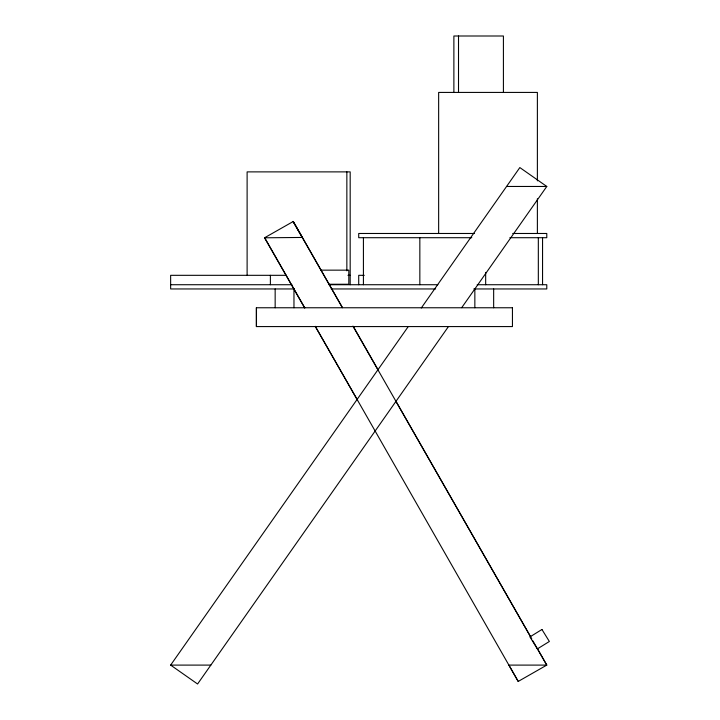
<?xml version="1.0" encoding="UTF-8"?>
<svg xmlns="http://www.w3.org/2000/svg" width="720" height="720" viewBox="0 0 720 720"><rect width="100%" height="100%" fill="white"/><g stroke="black" fill="none" stroke-linecap="round" stroke-linejoin="round"><path stroke-width="1.08" d="M304.677 307.908L264.528 237.798L302.436 237.447M448.218 326.898L197.577 684L170.64 665.1L408.159 326.7M421.29 307.989L519.84 167.562L546.786 186.462L461.709 307.674M315.342 326.376L518.211 681.435L546.786 665.1L537.336 648.549M264.528 237.798L293.301 221.463L342.441 307.602M506.592 186.462L546.786 186.462M474.552 233.478L358.713 233.478L358.713 237.708L471.78 237.708M512.703 233.478L546.786 233.478L546.786 237.708L509.85 237.708M320.823 270.153L348.813 270.153L348.813 284.256L328.662 284.256M286.335 275.319L170.64 275.319L170.64 288.954L294.156 288.954M347.958 275.319L350.181 275.319M364.284 275.319L358.713 275.319L358.713 284.724M170.64 284.724L291.906 284.724M328.959 284.724L437.877 284.724M477.171 284.724L546.786 284.724L546.786 288.954L473.805 288.954M331.209 288.954L435.627 288.954M395.964 401.346L530.658 636.876M170.64 665.1L210.843 665.1M302.436 237.753L293.148 221.544L342.396 307.674M353.547 326.898L377.991 369.684M352.944 326.115L531.765 638.829M532.818 640.782L546.786 665.1L508.887 665.1L518.211 681.435M264.681 237.708L304.767 307.863M315.27 326.412L357.102 399.447M542.556 237.708L542.556 284.724M538.326 237.708L538.326 284.724M537.381 180.864L537.381 92.421L438.651 92.421L438.651 233.478M537.381 198.774L537.381 233.478M503.415 92.115L503.415 36L453.879 36L453.879 92.115M493.659 288.954L493.659 307.764M485.667 272.412L485.667 284.724M474.849 288.954L474.849 307.764M458.514 36L458.514 92.115M419.841 237.708L419.841 284.724M363.42 237.708L363.42 284.724M350.181 284.724L350.181 171.882L247.113 171.882L247.113 275.319M346.851 171.882L346.851 270.828M293.967 288.954L293.967 307.764M275.157 288.954L275.157 307.764M270.387 275.319L270.387 284.724M256.473 307.764L256.473 326.574M541.944 629.487L529.938 636.903L537.354 648.9L549.36 641.484L541.944 629.487M512.442 307.764L256.338 307.764L256.338 326.574L512.442 326.574L512.442 307.764"/></g></svg>
